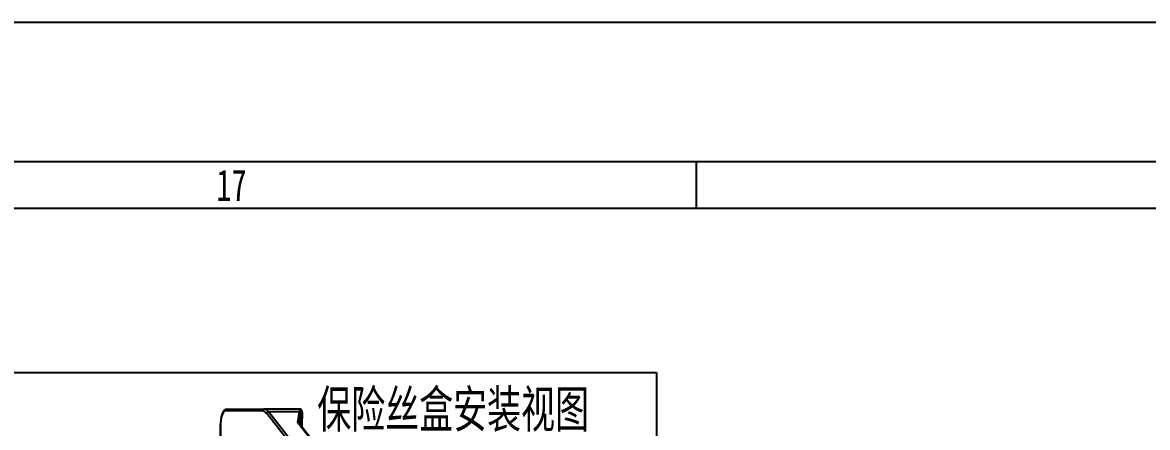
# Model space of a CAD drawing. Header units: inches. Extents: x 47316 to 59086, y 3141 to 11743.
# Drawn here: x 51895.4 to 52016.5, y 9029.9 to 9073.5 of the extents above; entities that cross this region are included whole.
import ezdxf

# ---------------------------------------------------------------- set-up
doc = ezdxf.new("R2010")
doc.units = ezdxf.units.IN
doc.header["$MEASUREMENT"] = 0
doc.layers.add('___SHELL', color=7, linetype='Continuous')
doc.styles.add('HZ', font='', dxfattribs={"width": 0.67, "height": 4})
doc.styles.add('MtX_FangSong_GB2312', font='')
doc.styles.get('HZ').set_extended_font_data('SimSun')
doc.styles.get('MtX_FangSong_GB2312').set_extended_font_data('FangSong_GB2312')

msp = doc.modelspace()

# ---------------------------------------------------------------- linework, layer by layer
at = {"color": 0, "lineweight": -2}
for p, q in [((56191.93, 9073.45), (50247.93, 9073.45)), ((56067.93, 9058.45), (50267.93, 9058.45)), ((51967.93, 9053.45), (51967.93, 9058.45)), ((50267.93, 9053.45), (56171.93, 9053.45)), ((51871.6, 9035.76), (51963.63, 9035.76)), ((51963.63, 9035.76), (51963.63, 8947.68))]:
    msp.add_line(p, q, dxfattribs=at)
at = {"layer": '___SHELL', "color": 0, "linetype": 'ByBlock', "lineweight": -2}
for p, q in [((51916.98, 9031.45), (51916.87, 9031.23)), ((51917.01, 9031.59), (51916.9, 9031.39)), ((51917.04, 9031.54), (51916.98, 9031.45)), ((51917.14, 9031.73), (51917.01, 9031.59)), ((51917.11, 9031.6), (51917.04, 9031.54)), ((51917.17, 9031.63), (51917.11, 9031.6)), ((51917.28, 9031.81), (51917.14, 9031.73)), ((51917.24, 9031.64), (51917.17, 9031.63)), ((51917.24, 9031.64), (51917.25, 9031.7)), ((51917.25, 9031.7), (51917.28, 9031.76)), ((51917.43, 9031.84), (51917.28, 9031.81)), ((51917.28, 9031.76), (51917.34, 9031.82)), ((51917.34, 9031.82), (51917.43, 9031.84)), ((51921.18, 9031.64), (51921.19, 9031.7)), ((51921.19, 9031.7), (51921.22, 9031.76)), ((51921.22, 9031.76), (51921.26, 9031.8)), ((51921.26, 9031.8), (51921.31, 9031.83)), ((51921.31, 9031.83), (51921.37, 9031.84)), ((51921.88, 9031.53), (51928.71, 9022.85)), ((51916.73, 9030.72), (51916.7, 9030.28)), ((51916.7, 9030.28), (51916.7, 9030.24)), ((51916.73, 9030.6), (51916.71, 9030.24)), ((51916.8, 9031.1), (51916.73, 9030.72)), ((51916.78, 9030.94), (51916.73, 9030.6)), ((51916.87, 9031.23), (51916.78, 9030.94)), ((51916.9, 9031.39), (51916.8, 9031.1)), ((51928.49, 9022.67), (51921.67, 9031.35)), ((51930.95, 9022.85), (51925.03, 9030.37)), ((51931.07, 9022.79), (51925.17, 9030.3))]:
    msp.add_line(p, q, dxfattribs=at)
at = {"layer": '___SHELL', "color": 0, "linetype": 'ByBlock', "lineweight": -2, "ltscale": 0.245255}
msp.add_line((51921.18, 9031.64), (51917.24, 9031.64), dxfattribs=at)
at = {"layer": '___SHELL', "color": 0, "linetype": 'ByBlock', "lineweight": -2, "ltscale": 0.245236}
msp.add_line((51917.43, 9031.84), (51921.37, 9031.84), dxfattribs=at)
at = {"layer": '___SHELL', "color": 0, "linetype": 'ByBlock', "lineweight": -2, "ltscale": 0.240173}
msp.add_line((51925.23, 9031.84), (51921.37, 9031.84), dxfattribs=at)
at = {"layer": '___SHELL', "color": 0, "linetype": 'ByBlock', "lineweight": -2, "ltscale": 0.205112}
msp.add_line((51925.18, 9031.53), (51921.88, 9031.53), dxfattribs=at)
at = {"layer": '___SHELL', "color": 0, "linetype": 'ByBlock', "lineweight": -2, "ltscale": 0.072792}
msp.add_line((51925.03, 9030.37), (51925.18, 9031.53), dxfattribs=at)
at = {"layer": '___SHELL', "color": 0, "linetype": 'ByBlock', "lineweight": -2, "ltscale": 0.000457764}
msp.add_line((51925.23, 9031.84), (51925.23, 9031.84), dxfattribs=at)
at = {"layer": '___SHELL', "color": 0, "linetype": 'ByBlock', "lineweight": -2, "ltscale": 0.000610352}
msp.add_line((51925.5, 9031.52), (51925.49, 9031.52), dxfattribs=at)
at = {"layer": '___SHELL', "color": 0, "linetype": 'ByBlock', "lineweight": -2, "ltscale": 0.036331}
msp.add_line((51925.5, 9031.52), (51925.5, 9030.93), dxfattribs=at)
at = {"layer": '___SHELL', "color": 0, "linetype": 'ByBlock', "lineweight": -2, "ltscale": 0.000909424}
msp.add_line((51916.7, 9030.24), (51916.71, 9030.24), dxfattribs=at)
at = {"layer": '___SHELL', "color": 0, "linetype": 'ByBlock', "lineweight": -2, "ltscale": 0.447018}
msp.add_line((51916.7, 9023.05), (51916.7, 9030.24), dxfattribs=at)
at = {"layer": '___SHELL', "color": 0, "linetype": 'ByBlock', "lineweight": -2, "ltscale": 0.44657}
msp.add_line((51916.71, 9030.24), (51916.71, 9023.06), dxfattribs=at)
at = {"layer": '___SHELL', "color": 0, "linetype": 'ByBlock', "lineweight": -2, "ltscale": 0.069014}
msp.add_line((51925.35, 9031.35), (51925.21, 9030.25), dxfattribs=at)
at = {"layer": '___SHELL', "color": 0, "linetype": 'ByBlock', "lineweight": -2, "ltscale": 0.066802}
msp.add_line((51925.41, 9031.22), (51925.28, 9030.16), dxfattribs=at)
at = {"layer": '___SHELL', "color": 0, "linetype": 'ByBlock', "lineweight": -2, "ltscale": 0.040006}
msp.add_line((51925.44, 9030.7), (51925.36, 9030.06), dxfattribs=at)
at = {"layer": '___SHELL', "color": 0, "linetype": 'ByBlock', "lineweight": -2, "ltscale": 0.045609}
msp.add_line((51925.44, 9029.96), (51925.44, 9030.69), dxfattribs=at)
at = {"layer": '___SHELL', "color": 0, "linetype": 'ByBlock', "lineweight": -2, "ltscale": 0.000143465}
msp.add_line((51925.5, 9030.93), (51925.5, 9030.93), dxfattribs=at)
at = {"layer": '___SHELL', "color": 0, "linetype": 'ByBlock', "lineweight": -2, "ltscale": 0.065765}
msp.add_line((51925.5, 9029.88), (51925.5, 9030.93), dxfattribs=at)
at = {"layer": '___SHELL', "color": 0, "linetype": 'ByBlock', "lineweight": -2}
for centre, radius, start, end in [((51925.23, 9031.64), 0.202, 0.3542, 90.3356), ((51925.3, 9031.52), 0.2, 0.0742, 48.3895), ((51925.02, 9030.18), 0.192, 39.5087, 86.2181)]:
    msp.add_arc(centre, radius, start, end, dxfattribs=at)
for centre, major_axis, ratio, start_param, end_param in [((51921.18, 9028.64), (0, 3.01), 0.374964, 5.838204, 6.283118), ((51921.37, 9028.63), (0, 3.21), 0.374571, 5.838754, 6.283197), ((51921.85, 9031.35), (0.158, 0.124), 0.83711, 0.816486, 2.387282), ((51925.22, 9029.29), (0.01, 2.56), 0.03689, 6.283143, 6.782535), ((51925.15, 9031.35), (-0.199, 0.025), 0.916918, 3.278794, 4.666157), ((51925.23, 9031.64), (0, 0.201), 0.998509, 4.714163, 6.284764), ((51925.29, 9031.52), (0, 0.201), 0.99851, 4.714067, 6.284667), ((51925.43, 9028.63), (0, 3.01), 0.060318, 6.28309, 6.727884), ((51925.49, 9028.51), (0, 3.01), 0.060313, 6.283096, 6.72789), ((51925.21, 9031.22), (-0.199, 0.025), 0.916916, 3.278781, 4.666143), ((51925.5, 9028.53), (0, 2.41), 0.060313, 6.283096, 6.727887)]:
    msp.add_ellipse(centre, major_axis=major_axis, ratio=ratio, start_param=start_param, end_param=end_param, dxfattribs=at)

# ---------------------------------------------------------------- texts
at = {"color": 0, "lineweight": -2, "style": 'MtX_FangSong_GB2312', "width": 0.7}
msp.add_text('17', height=3.4, dxfattribs=at).set_placement((51916.26, 9054.25))
at = {"layer": '___SHELL', "color": 0, "linetype": 'ByBlock', "lineweight": -2, "style": 'HZ', "width": 0.67}
msp.add_text('保险丝盒安装视图', height=4, dxfattribs=at).set_placement((51927.11, 9029.84, -7.78))

doc.saveas('drawing.dxf')
